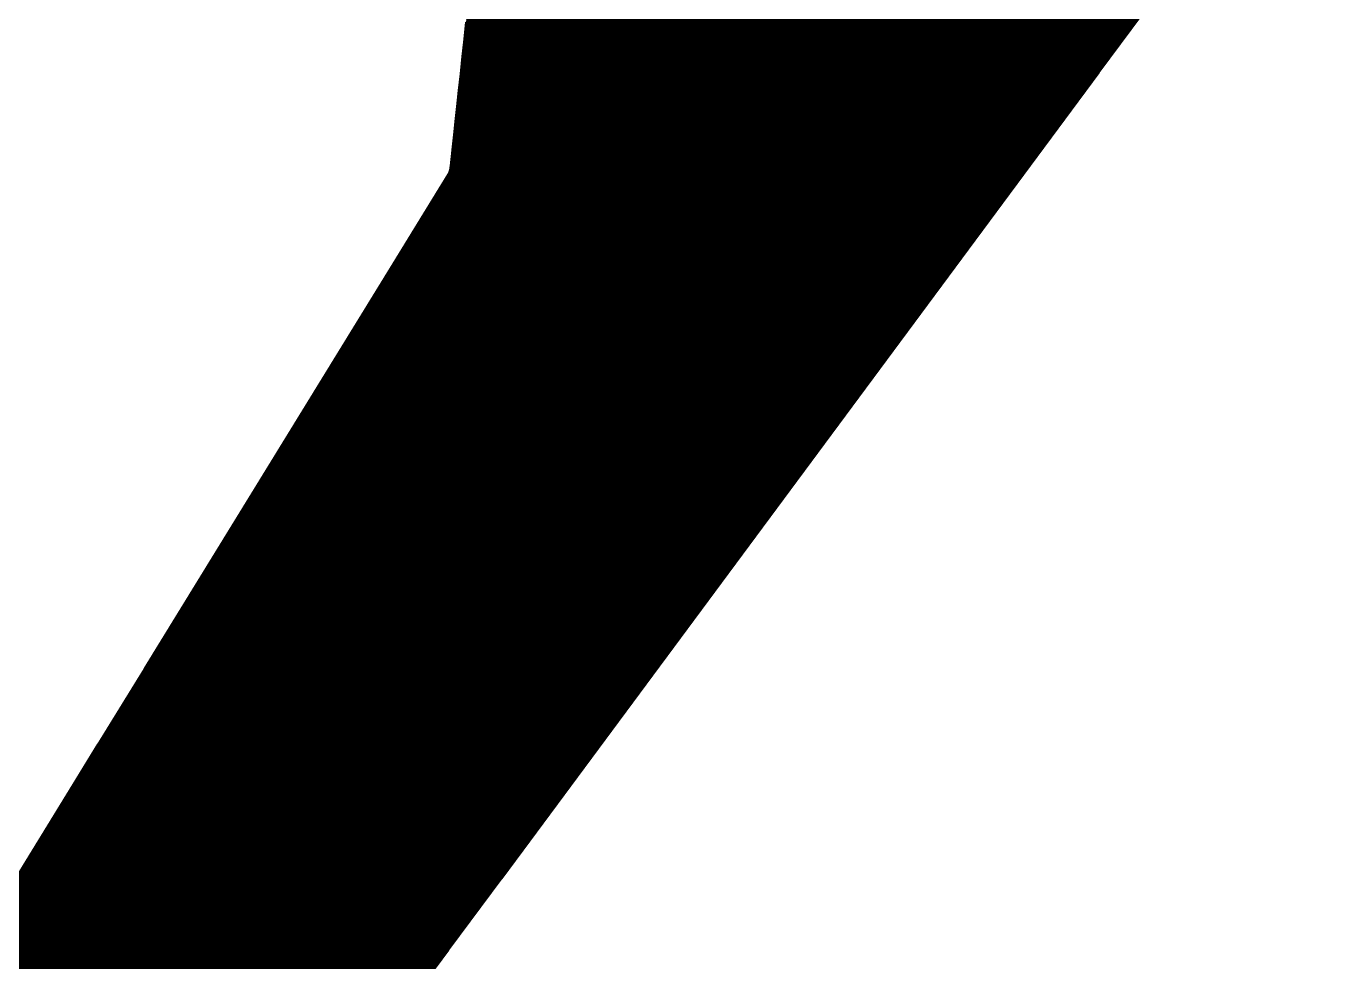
# Model space of a CAD drawing. Header units: metres. Extents: x 729569 to 733474, y 1423763 to 1426173.
# Drawn here: x 731815.6 to 732080.7, y 1424747.2 to 1424936.8 of the extents above; entities that cross this region are included whole.
import ezdxf

# ---------------------------------------------------------------- set-up
doc = ezdxf.new("R2010")
doc.units = ezdxf.units.M
for name, color, linetype in [('GREEN_AREA', 7, 'Continuous'), ('PARCEL_BORDER', 7, 'Continuous'), ('PARCEL_L', 7, 'Continuous'), ('ROADS_MAIN', 7, 'Continuous')]:
    doc.layers.add(name, color=color, linetype=linetype)

msp = doc.modelspace()

# ---------------------------------------------------------------- hatches: boundary and pattern name
at = {"layer": 'GREEN_AREA', "true_color": 0x96c896}
h = msp.add_hatch(dxfattribs=at)
h.set_pattern_fill('SOLID')
h.paths.add_polyline_path([(731907.06, 1424767.02), (731907.04, 1424767.19), (731906.75, 1424768.57), (731906.33, 1424769.92), (731905.78, 1424771.22), (731905.1, 1424772.46), (731904.3, 1424773.63), (731903.96, 1424774.04), (732001.59, 1424940.56), (732002.12, 1424940.46), (732003.53, 1424940.33), (732004.94, 1424940.34), (732006.35, 1424940.5), (732007.73, 1424940.79), (732009.08, 1424941.21), (732009.24, 1424941.28), (732032.91, 1424927.4), (731911.96, 1424764.15), (731907.06, 1424767.02)])
h = msp.add_hatch(dxfattribs=at)
h.set_pattern_fill('SOLID')
h.paths.add_polyline_path([(731830.24, 1424791.2), (731878.58, 1424762.86), (731878.6, 1424762.69), (731878.89, 1424761.3), (731879.31, 1424759.96), (731879.86, 1424758.66), (731880.54, 1424757.42), (731881.34, 1424756.25), (731881.69, 1424755.83), (731879.12, 1424751.47), (731825.24, 1424783.06), (731830.24, 1424791.2)])
h = msp.add_hatch(dxfattribs=at)
h.set_pattern_fill('SOLID')
h.paths.add_polyline_path([(731890.31, 1424750.77), (731890.85, 1424750.67), (731892.25, 1424750.55), (731893.67, 1424750.56), (731895.07, 1424750.71), (731896.45, 1424751), (731897.8, 1424751.43), (731897.96, 1424751.49), (731901.18, 1424749.6), (731845.79, 1424674.84), (731890.31, 1424750.77)])
at = {"layer": 'PARCEL_L', "true_color": 0xffffc8}
h = msp.add_hatch(dxfattribs=at)
h.set_pattern_fill('SOLID')
h.paths.add_polyline_path([(731990.4, 1424941.25), (731941.73, 1424858.24), (731890.02, 1424888.56), (731901.16, 1424906.7), (731901.28, 1424906.94), (731901.39, 1424907.18), (731901.48, 1424907.43), (731901.54, 1424907.69), (731901.58, 1424907.96), (731901.6, 1424908.1), (731901.63, 1424908.45), (731901.71, 1424909.16), (731901.84, 1424910.39), (731902.06, 1424912.37), (731902.32, 1424914.76), (731902.61, 1424917.5), (731902.94, 1424920.53), (731903.29, 1424923.77), (731903.65, 1424927.16), (731904.03, 1424930.64), (731904.4, 1424934.13), (731904.77, 1424937.58), (731905.12, 1424940.91), (731905.45, 1424944.06), (731905.45, 1424944.07), (731905.75, 1424946.97), (731905.75, 1424946.98), (731906.02, 1424949.57), (731906.02, 1424949.58), (731906.24, 1424951.79), (731906.24, 1424951.8), (731906.41, 1424953.57), (731906.41, 1424953.59), (731906.52, 1424954.84), (731906.52, 1424954.92), (731906.57, 1424955.59), (731906.57, 1424955.79), (731906.57, 1424956.78), (731906.57, 1424956.89), (731906.53, 1424957.87), (731906.52, 1424957.95), (731906.46, 1424958.88), (731906.45, 1424958.94), (731906.38, 1424959.81), (731906.37, 1424959.85), (731906.29, 1424960.64), (731906.23, 1424961.3), (731906.18, 1424961.84), (731906.17, 1424961.95), (731918.68, 1424983.3), (731923.94, 1424980.22), (731922.51, 1424943.38), (731922.51, 1424943.08), (731922.54, 1424942.79), (731922.6, 1424942.5), (731922.69, 1424942.21), (731922.81, 1424941.94), (731922.96, 1424941.68), (731923.13, 1424941.44), (731923.32, 1424941.21), (731923.53, 1424941), (731923.77, 1424940.82), (731924.02, 1424940.66), (731924.28, 1424940.52), (731924.56, 1424940.42), (731924.85, 1424940.34), (731925.14, 1424940.29), (731925.44, 1424940.27), (731925.73, 1424940.27), (731926.03, 1424940.31), (731926.32, 1424940.38), (731926.6, 1424940.47), (731926.87, 1424940.59), (731927.13, 1424940.74), (731927.37, 1424940.92), (731927.59, 1424941.11), (731927.8, 1424941.33), (731927.98, 1424941.57), (731928.13, 1424941.82), (731928.26, 1424942.09), (731928.37, 1424942.37), (731928.44, 1424942.65), (731928.49, 1424942.95), (731928.5, 1424943.08), (731928.54, 1424943.4), (731928.61, 1424944.02), (731928.73, 1424945.09), (731928.92, 1424946.78), (731929.16, 1424948.81), (731929.43, 1424951.11), (731929.72, 1424953.65), (731930.03, 1424956.36), (731930.03, 1424956.36), (731930.36, 1424959.2), (731930.36, 1424959.2), (731930.68, 1424962.11), (731930.69, 1424962.12), (731931.01, 1424965.05), (731931.01, 1424965.05), (731931.33, 1424967.95), (731931.33, 1424967.96), (731931.63, 1424970.77), (731931.63, 1424970.78), (731931.9, 1424973.46), (731931.9, 1424973.47), (731932.1, 1424975.43), (731990.4, 1424941.25)])
h = msp.add_hatch(dxfattribs=at)
h.set_pattern_fill('SOLID')
h.paths.add_polyline_path([(731941.73, 1424858.24), (731895.33, 1424779.1), (731894.8, 1424779.2), (731893.39, 1424779.33), (731891.98, 1424779.31), (731890.57, 1424779.16), (731889.19, 1424778.87), (731887.84, 1424778.45), (731887.68, 1424778.38), (731839.66, 1424806.54), (731890.02, 1424888.56), (731941.73, 1424858.24)])
h = msp.add_hatch(dxfattribs=at)
h.set_pattern_fill('SOLID')
h.paths.add_polyline_path([(731879.12, 1424751.47), (731830.45, 1424668.46), (731758.73, 1424710.51), (731797.29, 1424776.26), (731797.3, 1424775.96), (731797.32, 1424775.26), (731797.34, 1424774.56), (731797.35, 1424773.93), (731797.35, 1424773.89), (731797.36, 1424773.36), (731797.37, 1424773.24), (731797.39, 1424772.85), (731797.4, 1424772.78), (731797.44, 1424772.33), (731797.44, 1424772.3), (731797.48, 1424771.9), (731797.53, 1424771.62), (731797.6, 1424771.25), (731797.67, 1424770.96), (731797.77, 1424770.69), (731797.91, 1424770.36), (731798.03, 1424770.11), (731798.17, 1424769.86), (731798.34, 1424769.63), (731798.57, 1424769.35), (731798.77, 1424769.13), (731798.98, 1424768.93), (731799.27, 1424768.69), (731799.52, 1424768.5), (731799.78, 1424768.32), (731799.88, 1424768.26), (731800.05, 1424768.15), (731800.29, 1424768.02), (731800.45, 1424767.94), (731800.48, 1424767.93), (731800.73, 1424767.76), (731801.06, 1424767.52), (731801.38, 1424767.26), (731801.63, 1424767.04), (731801.8, 1424766.85), (731801.95, 1424766.67), (731802.12, 1424766.42), (731802.35, 1424766.08), (731802.38, 1424766.05), (731802.67, 1424765.64), (731802.73, 1424765.56), (731803.03, 1424765.15), (731803.05, 1424765.13), (731803.46, 1424764.59), (731803.92, 1424763.99), (731804.38, 1424763.38), (731804.76, 1424762.83), (731804.99, 1424762.45), (731805.01, 1424762.41), (731805.02, 1424762.34), (731805.04, 1424762.11), (731805.03, 1424761.72), (731805, 1424761.27), (731804.99, 1424761.16), (731804.98, 1424760.77), (731804.99, 1424760.48), (731805.03, 1424760.19), (731805.09, 1424759.9), (731805.18, 1424759.63), (731805.29, 1424759.36), (731805.43, 1424759.11), (731805.6, 1424758.87), (731805.79, 1424758.64), (731805.99, 1424758.44), (731806.22, 1424758.26), (731806.46, 1424758.1), (731806.72, 1424757.97), (731806.99, 1424757.86), (731807.27, 1424757.77), (731807.56, 1424757.72), (731807.85, 1424757.69), (731808.14, 1424757.69), (731808.43, 1424757.72), (731808.71, 1424757.78), (731808.99, 1424757.86), (731809.26, 1424757.97), (731809.51, 1424758.11), (731809.76, 1424758.27), (731809.98, 1424758.45), (731810.19, 1424758.65), (731810.38, 1424758.88), (731810.54, 1424759.12), (731825.24, 1424783.06), (731879.12, 1424751.47)])
at = {"layer": 'ROADS_MAIN', "true_color": 0x999999}
h = msp.add_hatch(dxfattribs=at)
h.set_pattern_fill('SOLID')
h.paths.add_polyline_path([(731881.69, 1424755.83), (731881.34, 1424756.25), (731880.54, 1424757.42), (731879.86, 1424758.66), (731879.31, 1424759.96), (731878.89, 1424761.3), (731878.6, 1424762.69), (731878.58, 1424762.86), (731830.24, 1424791.2), (731839.66, 1424806.54), (731887.68, 1424778.38), (731887.84, 1424778.45), (731889.19, 1424778.87), (731890.57, 1424779.16), (731891.98, 1424779.31), (731893.39, 1424779.33), (731894.8, 1424779.2), (731895.33, 1424779.1), (731992.96, 1424945.61), (731992.62, 1424946.03), (731991.82, 1424947.2), (731991.14, 1424948.44), (731990.59, 1424949.74), (731990.16, 1424951.09), (731989.88, 1424952.47), (731989.86, 1424952.64), (731932.66, 1424986.18), (731932.65, 1424986.5), (731932.65, 1424986.55), (731932.56, 1424988.45), (731932.56, 1424988.49), (731932.45, 1424990.55), (731932.45, 1424990.58), (731932.31, 1424992.74), (731932.31, 1424992.76), (731932.15, 1424994.99), (731932.15, 1424995), (731931.98, 1424997.23), (731931.98, 1424997.24), (731931.8, 1424999.43), (731931.8, 1424999.43), (731931.63, 1425001.52), (731931.63, 1425001.53), (731931.47, 1425003.47), (731931.32, 1425005.21), (731931.19, 1425006.69), (731931.1, 1425007.86), (731931.09, 1425007.96), (731998.96, 1424968.16), (731999.12, 1424968.23), (732000.47, 1424968.65), (732001.85, 1424968.94), (732003.25, 1424969.1), (732004.67, 1424969.11), (732006.07, 1424968.98), (732006.61, 1424968.88), (732074.02, 1425083.86), (732074.12, 1425083.69), (732074.29, 1425083.44), (732074.49, 1425083.21), (732074.71, 1425083), (732074.84, 1425082.87), (732075.06, 1425082.7), (732075.12, 1425082.66), (732075.4, 1425082.28), (732075.96, 1425081.48), (732076.62, 1425080.55), (732076.62, 1425080.54), (732077.31, 1425079.58), (732077.32, 1425079.56), (732077.96, 1425078.66), (732077.98, 1425078.63), (732078.53, 1425077.89), (732078.58, 1425077.82), (732078.97, 1425077.33), (732079.11, 1425077.16), (732079.56, 1425076.66), (732079.67, 1425076.55), (732080.12, 1425076.1), (732080.17, 1425076.05), (732080.58, 1425075.66), (732080.72, 1425075.52), (732015.23, 1424963.83), (732015.58, 1424963.41), (732016.38, 1424962.24), (732017.06, 1424961), (732017.61, 1424959.7), (732018.03, 1424958.35), (732018.32, 1424956.97), (732018.34, 1424956.8), (732043.69, 1424941.94), (732032.91, 1424927.4), (732009.24, 1424941.28), (732009.08, 1424941.21), (732007.73, 1424940.79), (732006.35, 1424940.5), (732004.94, 1424940.34), (732003.53, 1424940.33), (732002.12, 1424940.46), (732001.59, 1424940.56), (731903.96, 1424774.04), (731904.3, 1424773.63), (731905.1, 1424772.46), (731905.78, 1424771.22), (731906.33, 1424769.92), (731906.75, 1424768.57), (731907.04, 1424767.19), (731907.06, 1424767.02), (731911.96, 1424764.15), (731901.18, 1424749.6), (731897.96, 1424751.49), (731897.8, 1424751.43), (731896.45, 1424751), (731895.07, 1424750.71), (731893.67, 1424750.56), (731892.25, 1424750.55), (731890.85, 1424750.67), (731890.31, 1424750.77), (731845.79, 1424674.84), (731790.22, 1424599.83), (731881.69, 1424755.83)])

# ---------------------------------------------------------------- linework, layer by layer
at = {"layer": 'PARCEL_BORDER', "lineweight": 40, "true_color": 0x323232}
for points in [[(731790.22, 1424599.83), (731881.69, 1424755.83), (731881.69, 1424755.83), (731881.34, 1424756.25), (731880.54, 1424757.42), (731879.86, 1424758.66), (731879.31, 1424759.96), (731878.89, 1424761.3), (731878.6, 1424762.69), (731878.58, 1424762.86), (731830.24, 1424791.2), (731839.66, 1424806.54), (731887.68, 1424778.38), (731887.84, 1424778.45), (731889.19, 1424778.87), (731890.57, 1424779.16), (731891.98, 1424779.31), (731893.39, 1424779.33), (731894.8, 1424779.2), (731895.33, 1424779.1), (731992.96, 1424945.61)], [(732001.59, 1424940.56), (731903.96, 1424774.04), (731904.3, 1424773.63), (731905.1, 1424772.46), (731905.78, 1424771.22), (731906.33, 1424769.92), (731906.75, 1424768.57), (731907.04, 1424767.19), (731907.06, 1424767.02), (731911.96, 1424764.15), (731901.18, 1424749.6), (731897.96, 1424751.49), (731897.8, 1424751.43), (731896.45, 1424751), (731895.07, 1424750.71), (731893.67, 1424750.56), (731892.25, 1424750.55), (731890.85, 1424750.67), (731890.31, 1424750.77), (731845.79, 1424674.84)], [(732043.69, 1424941.94), (732032.91, 1424927.4), (732009.24, 1424941.28)]]:
    msp.add_lwpolyline(points, dxfattribs=at)
at = {"layer": 'PARCEL_BORDER', "lineweight": 50, "true_color": 0x323232}
for points in [[(731990.4, 1424941.25), (731941.73, 1424858.24), (731890.02, 1424888.56), (731901.16, 1424906.7), (731901.28, 1424906.94), (731901.39, 1424907.18), (731901.48, 1424907.43), (731901.54, 1424907.69), (731901.58, 1424907.96), (731901.6, 1424908.1), (731901.63, 1424908.45), (731901.71, 1424909.16), (731901.84, 1424910.39), (731902.06, 1424912.37), (731902.32, 1424914.76), (731902.61, 1424917.5), (731902.94, 1424920.53), (731903.29, 1424923.77), (731903.65, 1424927.16), (731904.03, 1424930.64), (731904.4, 1424934.13), (731904.77, 1424937.58)], [(731810.54, 1424759.12), (731825.24, 1424783.06), (731879.12, 1424751.47), (731879.12, 1424751.47), (731830.45, 1424668.46)]]:
    msp.add_lwpolyline(points, dxfattribs=at)
at = {"layer": 'PARCEL_BORDER', "lineweight": 50, "true_color": 0x326432}
for points in [[(731907.06, 1424767.02), (731907.04, 1424767.19), (731906.75, 1424768.57), (731906.33, 1424769.92), (731905.78, 1424771.22), (731905.1, 1424772.46), (731904.3, 1424773.63), (731903.96, 1424774.04), (732001.59, 1424940.56), (732002.12, 1424940.46), (732003.53, 1424940.33), (732004.94, 1424940.34), (732006.35, 1424940.5), (732007.73, 1424940.79), (732009.08, 1424941.21), (732009.24, 1424941.28), (732032.91, 1424927.4), (731911.96, 1424764.15), (731907.06, 1424767.02)], [(731830.24, 1424791.2), (731878.58, 1424762.86), (731878.6, 1424762.69), (731878.89, 1424761.3), (731879.31, 1424759.96), (731879.86, 1424758.66), (731880.54, 1424757.42), (731881.34, 1424756.25), (731881.69, 1424755.83), (731879.12, 1424751.47), (731825.24, 1424783.06), (731830.24, 1424791.2)], [(731890.31, 1424750.77), (731890.85, 1424750.67), (731892.25, 1424750.55), (731893.67, 1424750.56), (731895.07, 1424750.71), (731896.45, 1424751), (731897.8, 1424751.43), (731897.96, 1424751.49), (731901.18, 1424749.6), (731845.79, 1424674.84), (731890.31, 1424750.77)]]:
    msp.add_lwpolyline(points, close=True, dxfattribs=at)
at = {"layer": 'PARCEL_BORDER', "lineweight": 50, "true_color": 0x323232}
msp.add_lwpolyline([(731941.73, 1424858.24), (731895.33, 1424779.1), (731894.8, 1424779.2), (731893.39, 1424779.33), (731891.98, 1424779.31), (731890.57, 1424779.16), (731889.19, 1424778.87), (731887.84, 1424778.45), (731887.68, 1424778.38), (731839.66, 1424806.54), (731890.02, 1424888.56), (731941.73, 1424858.24)], close=True, dxfattribs=at)

doc.saveas('drawing.dxf')
